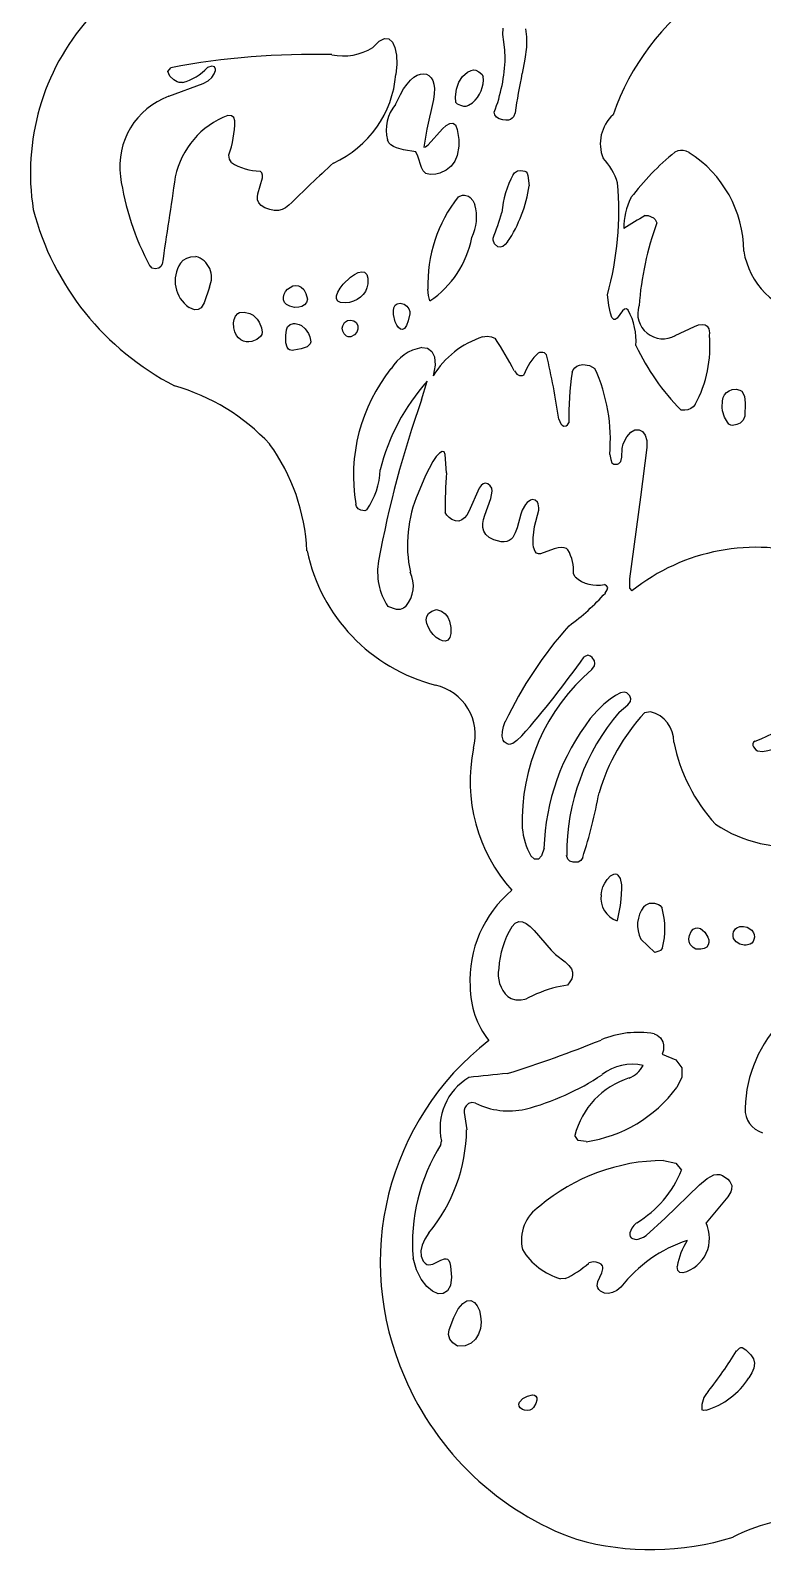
# Model space of a CAD drawing. Extents: x 0.98 to 3.75, y 0.23 to 4.49.
# Drawn here: x 1.689 to 2.374, y 0.472 to 1.894 of the extents above; entities that cross this region are included whole.
import ezdxf

# ---------------------------------------------------------------- set-up
doc = ezdxf.new("R2010")
doc.units = 0
doc.header["$MEASUREMENT"] = 0
doc.layers.add('Arc', color=6, linetype='CONTINUOUS')
doc.layers.add('Line', color=1, linetype='CONTINUOUS')

msp = doc.modelspace()

# ---------------------------------------------------------------- linework, layer by layer
at = {"layer": 'Arc', "color": 0, "true_color": 0x000000}
for centre, radius, start, end in [((2.4526, 1.7404), 0.2306, 124.9631, 160.9877), ((1.908, 1.761), 0.2188, 138.73, -170.9867), ((1.9819, 1.9229), 0.0523, -101.5555, -58.0892), ((1.9538, 1.1533), 0.7187, 88.5915, 100.6708), ((1.9805, 1.873), 0.1531, -21.1047, -1.5857), ((1.8194, 1.8927), 0.0486, -75.5056, -42.8798), ((1.9321, 1.861), 0.0994, -65.843, -4.5041), ((2.084, 1.8488), 0.0292, -49.5765, 5.1206), ((2.7839, 1.723), 0.648, 168.33, 171.6278), ((1.8429, 1.7672), 0.07, 110.1949, -172.227), ((2.0587, 1.8014), 0.0365, 139.4388, -165.1393), ((2.5434, 1.7095), 0.4918, 165.8431, 171.157), ((1.9021, 1.7409), 0.0791, 110.8816, 167.8901), ((1.7861, 1.8096), 0.0944, -19.6679, 0.0672), ((2.2596, 1.7883), 0.037, 132.6263, -158.4911), ((2.4579, 1.5798), 0.2602, 129.5367, 142.5865), ((2.2468, 1.687), 0.1101, 0.4469, 57.6382), ((1.9037, 1.8098), 0.047, -124.162, -89.5104), ((2.8696, 0.7856), 1.3319, 132.323, 134.7924), ((2.1862, 1.7363), 0.0547, 16.3164, 44.6633), ((2.0205, 1.7927), 0.2495, -171.9395, -151.5622), ((18.7098, -0.8184), 17.0803, 171.32632, 171.60373), ((2.2154, 1.7177), 0.0852, 150.6676, 175.7586), ((1.9458, 1.7251), 0.2941, -15.3956, 5.1748), ((2.1924, 1.657), 0.1312, 141.5507, -177.8477), ((2.0313, 1.7667), 0.1259, -33.8494, -8.0536), ((2.3116, 1.7085), 0.0671, 154.0632, 179.5214), ((1.9419, 1.7917), 0.2583, -165.4376, -117.1379), ((2.0639, 1.7196), 0.0429, -26.3918, 16.0295), ((1.8098, 1.8203), 0.3348, -21.0913, -16.7249), ((2.8104, 0.8002), 1.0706, 120.654, 121.9068), ((2.5562, 1.6134), 0.2983, 160.2051, 175.5288), ((2.0112, 1.7181), 0.0928, -55.9812, -10.8968), ((1.8383, 1.6632), 0.0205, -26.1755, 73.977), ((2.428, 1.6995), 0.0721, -170.7337, -99.4531), ((1.8549, 1.6599), 0.0302, 146.3961, -124.7191), ((2.2812, 1.6294), 0.0236, 162.1857, -60.5058), ((2.1947, 1.6034), 0.0614, -3.676, 28.2877), ((2.1385, 1.527), 0.0847, 107.9409, 148.5138), ((2.2128, 1.5982), 0.1124, -28.6546, 5.4947), ((2.0627, 1.5561), 0.042, 99.7124, 148.9598), ((1.8181, 1.4051), 0.3662, 27.7755, 33.2369), ((2.4546, 1.6931), 0.2196, -154.7533, -135.4325), ((2.2036, 1.5527), 0.0559, 134.2392, 159.7213), ((1.3835, 1.4073), 0.8098, 8.7493, 13.0863), ((2.153, 1.4773), 0.1615, 141.4876, -170.6903), ((2.2094, 1.4339), 0.1991, 138.4371, 165.7387), ((2.4731, 1.5319), 0.2801, 171.2314, -178.9998), ((2.0709, 1.5113), 0.1611, -4.9405, 24.4894), ((1.7704, 1.3742), 0.1951, 42.9772, 74.0188), ((2.9866, 1.2193), 0.9878, 160.5298, 169.5744), ((1.7625, 1.3986), 0.1857, 2.7037, 35.8187), ((1.9469, 1.4856), 0.0697, -34.8841, -2.1611), ((2.6391, 1.444), 0.5618, 176.2803, -179.9125), ((2.1646, 1.413), 0.1225, 156.7213, -167.9278), ((2.1597, 1.3889), 0.0378, -4.8422, 30.6491), ((2.3686, 1.2243), 0.1863, 72.8016, 128.6644), ((2.1092, 1.4411), 0.1646, -168.1792, -104.3652), ((2.0745, 1.3879), 0.0604, 170.3198, -147.2137), ((2.0171, 1.3746), 0.0305, -39.3663, 24.8225), ((2.2198, 1.406), 0.031, -132.0781, -77.4551), ((2.068, 1.5108), 0.2141, -54.1847, -41.9162), ((2.4799, 1.0823), 0.3836, 138.3577, 154.524), ((1.4826, 1.8189), 0.8868, -41.2694, -35.1794), ((2.3363, 1.1544), 0.1869, 130.6339, -177.9589), ((2.0578, 1.2349), 0.0478, -15.136, 77.2696), ((2.3174, 1.3629), 0.1429, -69.4099, -31.6973), ((2.3964, 1.123), 0.2053, 139.4817, -179.7588), ((2.4039, 1.1269), 0.1903, 137.3898, 163.5254), ((2.2629, 1.229), 0.0284, -1.5688, 76.3081), ((2.3506, 1.3457), 0.1286, -79.3766, -42.3309), ((2.3775, 1.1231), 0.2077, 142.2681, 178.4382), ((2.451, 1.261), 0.163, -168.4139, -137.7682), ((2.2531, 1.1914), 0.1524, 168.2587, -138.0591), ((1.7343, 1.2708), 0.4953, -17.71, -10.4618), ((2.4011, 1.2588), 0.1287, -123.3995, -42.8311), ((2.2101, 1.1523), 0.0607, -175.7081, -149.9121), ((2.2117, 1.0048), 0.1112, 130.3122, -177.1599), ((2.245, 1.0818), 0.0218, 170.9475, -107.726), ((2.286, 1.0568), 0.0286, 142.3345, -153.1271), ((2.2155, 1.0536), 0.0676, -15.3871, 16.4189), ((2.2123, 1.011), 0.085, 148.6134, 176.407), ((2.156, 1.0109), 0.029, 169.0939, -133.7557), ((2.1844, 1), 0.0837, -179.5272, -142.3271), ((2.2155, 0.8703), 0.133, 104.8065, 118.4366), ((2.4791, 0.8826), 0.121, 134.7146, 178.6305), ((2.2578, 0.869), 0.0875, 80.0778, 113.167), ((2.2799, 0.7411), 0.2633, 127.9038, -155.9938), ((1.7781, 2.0559), 1.1928, -72.5623, -68.0765), ((2.2521, 0.8821), 0.0446, 76.3743, 128.6046), ((2.2393, 0.9385), 0.0268, -67.4645, -29.3116), ((2.1279, 0.8668), 0.0553, 121.023, -167.2231), ((2.1972, 0.1502), 0.7702, 94.5916, 97.289), ((2.0922, 1.1149), 0.238, -75.365, -56.2999), ((2.2723, 0.8414), 0.0759, 107.4297, 165.8391), ((2.1911, 0.9809), 0.128, -81.8619, -36.4558), ((2.1368, 0.9535), 0.0705, -116.0239, -77.2791), ((2.3808, 0.8843), 0.0227, 176.9762, -106.1233), ((1.9425, 0.8675), 0.155, -39.571, -0.8163), ((2.2207, 0.7591), 0.1739, 147.885, -175.4167), ((2.2832, 0.6544), 0.1822, 90.4498, 130.0912), ((2.2055, 0.8645), 0.1002, -59.3246, -21.6328), ((2.1871, 0.7617), 0.0384, 123.4666, -167.1143), ((2.2915, 0.7638), 0.0333, -75.2554, 25.4706), ((2.3448, 0.6377), 0.1306, 108.2648, 142.0398), ((2.3661, 0.7238), 0.0729, 148.6597, 169.2147), ((2.2031, 0.7859), 0.0627, -148.4912, -106.3588), ((2.1569, 0.7997), 0.0806, -65.9867, -47.1582), ((2.0287, 0.8543), 0.3764, -38.4211, -31.3822), ((2.2935, 0.7418), 0.2761, -157.01, -109.7606), ((2.3009, 0.6718), 0.072, -73.338, -32.5817), ((2.3379, 0.6059), 0.0203, 134.6853, -172.8438), ((2.4295, 0.3175), 0.186, 93.7719, 116.4243), ((2.2701, 0.7299), 0.2576, -105.7382, -72.6837)]:
    msp.add_arc(centre, radius, start, end, dxfattribs=at)
at = {"layer": 'Line', "color": 0, "true_color": 0x000000}
for p, q in [((2.1314, 1.8907), (2.1318, 1.8967)), ((2.1527, 1.8959), (2.1536, 1.8883)), ((2.0096, 1.8785), (2.0155, 1.8843)), ((2.0155, 1.8843), (2.0205, 1.8869)), ((2.0205, 1.8869), (2.0247, 1.8865)), ((2.0247, 1.8865), (2.028, 1.8836)), ((2.028, 1.8836), (2.0304, 1.8784)), ((2.0304, 1.8784), (2.0317, 1.8714)), ((2.1322, 1.8838), (2.1314, 1.8907)), ((2.1332, 1.8761), (2.1322, 1.8838)), ((2.1534, 1.8788), (2.152, 1.8675)), ((2.1536, 1.8883), (2.1534, 1.8788)), ((2.0317, 1.8714), (2.032, 1.8629)), ((2.1335, 1.8687), (2.1332, 1.8761)), ((2.152, 1.8675), (2.1493, 1.8541)), ((1.8179, 1.8559), (1.8207, 1.8595)), ((1.8197, 1.8515), (1.8179, 1.8559)), ((1.8233, 1.8482), (1.8197, 1.8515)), ((1.8591, 1.8609), (1.855, 1.8597)), ((1.8557, 1.8474), (1.859, 1.8505)), ((1.859, 1.8505), (1.8612, 1.8539)), ((1.8615, 1.8603), (1.8591, 1.8609)), ((1.8612, 1.8539), (1.8623, 1.857)), ((1.8624, 1.8583), (1.8615, 1.8603)), ((1.8623, 1.857), (1.8624, 1.8583)), ((2.032, 1.8629), (2.0312, 1.8532)), ((2.0449, 1.8478), (2.0481, 1.8506)), ((2.0481, 1.8506), (2.0513, 1.8525)), ((2.0513, 1.8525), (2.0544, 1.8536)), ((2.0544, 1.8536), (2.0572, 1.8539)), ((2.0572, 1.8539), (2.0599, 1.8534)), ((2.0599, 1.8534), (2.0622, 1.8522)), ((2.0622, 1.8522), (2.0642, 1.8502)), ((2.0642, 1.8502), (2.0657, 1.8475)), ((2.0903, 1.8459), (2.0937, 1.8513)), ((2.0937, 1.8513), (2.0982, 1.8553)), ((2.0982, 1.8553), (2.1018, 1.857)), ((2.1018, 1.857), (2.104, 1.8574)), ((2.104, 1.8574), (2.1061, 1.8571)), ((2.1061, 1.8571), (2.1089, 1.8558)), ((2.1089, 1.8558), (2.1117, 1.8534)), ((2.1117, 1.8534), (2.1131, 1.8514)), ((1.8187, 1.833), (1.8508, 1.8446)), ((1.8267, 1.8463), (1.8233, 1.8482)), ((1.8284, 1.8458), (1.8267, 1.8463)), ((1.8316, 1.8457), (1.8284, 1.8458)), ((1.8508, 1.8446), (1.8557, 1.8474)), ((2.0355, 1.8344), (2.0385, 1.8397)), ((2.0385, 1.8397), (2.0417, 1.8442)), ((2.0417, 1.8442), (2.0449, 1.8478)), ((2.0657, 1.8475), (2.0668, 1.8441)), ((2.0672, 1.8352), (2.0665, 1.8298)), ((2.0668, 1.8441), (2.0673, 1.84)), ((2.0673, 1.84), (2.0672, 1.8352)), ((2.0872, 1.8324), (2.0881, 1.8394)), ((2.0881, 1.8394), (2.0903, 1.8459)), ((2.0309, 1.8251), (2.0355, 1.8344)), ((2.0874, 1.8271), (2.0872, 1.8324)), ((2.089, 1.8255), (2.0874, 1.8271)), ((2.0919, 1.8241), (2.089, 1.8255)), ((2.0949, 1.8232), (2.0919, 1.8241)), ((2.0967, 1.8233), (2.0949, 1.8232)), ((2.0991, 1.8242), (2.0967, 1.8233)), ((2.1029, 1.8265), (2.0991, 1.8242)), ((1.8773, 1.8146), (1.8739, 1.8148)), ((1.8795, 1.8129), (1.8773, 1.8146)), ((1.8805, 1.8097), (1.8795, 1.8129)), ((2.0784, 1.8053), (2.0817, 1.8073)), ((2.0817, 1.8073), (2.0846, 1.8077)), ((2.0846, 1.8077), (2.087, 1.806)), ((2.1239, 1.8153), (2.1233, 1.8178)), ((2.1254, 1.8132), (2.1239, 1.8153)), ((2.1278, 1.8116), (2.1254, 1.8132)), ((2.1314, 1.8106), (2.1278, 1.8116)), ((2.1343, 1.8103), (2.1314, 1.8106)), ((2.1366, 1.8105), (2.1343, 1.8103)), ((2.1386, 1.8111), (2.1366, 1.8105)), ((2.1401, 1.8122), (2.1386, 1.8111)), ((2.1413, 1.8136), (2.1401, 1.8122)), ((2.1428, 1.8174), (2.1413, 1.8136)), ((2.0247, 1.7893), (2.0234, 1.792)), ((2.0614, 1.7874), (2.0748, 1.8022)), ((2.0748, 1.8022), (2.0784, 1.8053)), ((2.087, 1.806), (2.0886, 1.8018)), ((2.0886, 1.8018), (2.0901, 1.7923)), ((2.0901, 1.7923), (2.0901, 1.7861)), ((1.8755, 1.7738), (1.875, 1.7778)), ((2.0266, 1.7873), (2.0247, 1.7893)), ((2.029, 1.7857), (2.0266, 1.7873)), ((2.0319, 1.7844), (2.029, 1.7857)), ((2.0385, 1.7828), (2.0319, 1.7844)), ((2.0499, 1.7809), (2.0385, 1.7828)), ((2.0519, 1.7766), (2.0499, 1.7809)), ((2.0574, 1.7851), (2.059, 1.7854)), ((2.059, 1.7854), (2.0614, 1.7874)), ((2.0901, 1.7861), (2.0886, 1.7772)), ((2.295, 1.7816), (2.2923, 1.7804)), ((2.2976, 1.7821), (2.295, 1.7816)), ((2.3002, 1.782), (2.2976, 1.7821)), ((2.3029, 1.7813), (2.3002, 1.782)), ((2.3057, 1.7801), (2.3029, 1.7813)), ((1.8773, 1.7709), (1.8755, 1.7738)), ((2.0551, 1.7662), (2.0519, 1.7766)), ((2.0567, 1.7629), (2.0551, 1.7662)), ((2.0783, 1.7636), (2.0723, 1.7609)), ((2.0829, 1.7673), (2.0783, 1.7636)), ((2.0863, 1.7719), (2.0829, 1.7673)), ((2.0886, 1.7772), (2.0863, 1.7719)), ((1.902, 1.7416), (1.9063, 1.7563)), ((1.9057, 1.761), (1.9041, 1.7628)), ((1.9063, 1.7588), (1.9057, 1.761)), ((1.9063, 1.7563), (1.9063, 1.7588)), ((2.0593, 1.7605), (2.0567, 1.7629)), ((2.0632, 1.7595), (2.0593, 1.7605)), ((2.0688, 1.76), (2.0632, 1.7595)), ((2.0723, 1.7609), (2.0688, 1.76)), ((2.1411, 1.7594), (2.1424, 1.761)), ((2.1424, 1.761), (2.1451, 1.7629)), ((2.1451, 1.7629), (2.1483, 1.7634)), ((2.1483, 1.7634), (2.1521, 1.7626)), ((2.1521, 1.7626), (2.1533, 1.762)), ((2.1533, 1.762), (2.1541, 1.7609)), ((2.1541, 1.7609), (2.1547, 1.7586)), ((2.1547, 1.7586), (2.1559, 1.7491)), ((1.9016, 1.7387), (1.902, 1.7416)), ((1.9019, 1.7358), (1.9016, 1.7387)), ((1.9031, 1.7331), (1.9019, 1.7358)), ((2.0896, 1.7386), (2.0937, 1.7402)), ((2.0937, 1.7402), (2.0956, 1.7403)), ((2.0956, 1.7403), (2.0991, 1.7392)), ((2.0991, 1.7392), (2.1007, 1.7381)), ((2.1007, 1.7381), (2.1033, 1.7352)), ((2.1033, 1.7352), (2.1051, 1.7314)), ((1.9052, 1.7307), (1.9031, 1.7331)), ((1.9085, 1.7285), (1.9052, 1.7307)), ((1.9132, 1.7267), (1.9085, 1.7285)), ((1.9174, 1.7259), (1.9132, 1.7267)), ((1.9213, 1.726), (1.9174, 1.7259)), ((1.9248, 1.7269), (1.9213, 1.726)), ((1.9281, 1.7285), (1.9248, 1.7269)), ((1.9312, 1.7308), (1.9281, 1.7285)), ((2.2646, 1.7212), (2.2673, 1.7212)), ((2.2673, 1.7212), (2.2724, 1.7189)), ((2.2724, 1.7189), (2.274, 1.7175)), ((2.274, 1.7175), (2.2755, 1.7144)), ((2.1223, 1.698), (2.1222, 1.6999)), ((2.1236, 1.6947), (2.1223, 1.698)), ((2.1268, 1.692), (2.1236, 1.6947)), ((2.1336, 1.6939), (2.1313, 1.6922)), ((2.1358, 1.6966), (2.1336, 1.6939)), ((1.8298, 1.6766), (1.8323, 1.6794)), ((1.8323, 1.6794), (1.8355, 1.6814)), ((1.8355, 1.6814), (1.8394, 1.6826)), ((1.8394, 1.6826), (1.8439, 1.6829)), ((2.129, 1.6915), (2.1268, 1.692)), ((2.1313, 1.6922), (2.129, 1.6915)), ((1.8033, 1.6718), (1.8012, 1.674)), ((1.8061, 1.6714), (1.8033, 1.6718)), ((1.8093, 1.6719), (1.8061, 1.6714)), ((1.8113, 1.6734), (1.8093, 1.6719)), ((1.8125, 1.6757), (1.8113, 1.6734)), ((1.9888, 1.6635), (1.9925, 1.666)), ((1.9925, 1.666), (1.9961, 1.6678)), ((1.9961, 1.6678), (1.9993, 1.6685)), ((1.9993, 1.6685), (2.002, 1.668)), ((2.002, 1.668), (2.004, 1.6661)), ((2.004, 1.6661), (2.0051, 1.6625)), ((1.8567, 1.6542), (1.8517, 1.6393)), ((1.9267, 1.6474), (1.9281, 1.6499)), ((1.9281, 1.6499), (1.9299, 1.6521)), ((1.9299, 1.6521), (1.9322, 1.6539)), ((1.9322, 1.6539), (1.9347, 1.6552)), ((1.9347, 1.6552), (1.9374, 1.6557)), ((1.9374, 1.6557), (1.9401, 1.6555)), ((1.9401, 1.6555), (1.9427, 1.6542)), ((1.9427, 1.6542), (1.9451, 1.6518)), ((1.9451, 1.6518), (1.9471, 1.6481)), ((1.9769, 1.6495), (1.9791, 1.6531)), ((1.9791, 1.6531), (1.9819, 1.6568)), ((1.9819, 1.6568), (1.9888, 1.6635)), ((2.0027, 1.6501), (2.0006, 1.6472)), ((2.0042, 1.6534), (2.0027, 1.6501)), ((2.005, 1.6571), (2.0042, 1.6534)), ((2.0051, 1.6625), (2.005, 1.6571)), ((2.0619, 1.6464), (2.0613, 1.6521)), ((1.8517, 1.6393), (1.8489, 1.6349)), ((1.926, 1.6448), (1.9267, 1.6474)), ((1.9261, 1.6422), (1.926, 1.6448)), ((1.927, 1.6398), (1.9261, 1.6422)), ((1.929, 1.6378), (1.927, 1.6398)), ((1.9321, 1.6362), (1.929, 1.6378)), ((1.9364, 1.6352), (1.9321, 1.6362)), ((1.9433, 1.636), (1.9405, 1.6353)), ((1.9456, 1.6375), (1.9433, 1.636)), ((1.9475, 1.6398), (1.9456, 1.6375)), ((1.9471, 1.6481), (1.9487, 1.643)), ((1.9487, 1.643), (1.9475, 1.6398)), ((1.9756, 1.6432), (1.9757, 1.6461)), ((1.9768, 1.641), (1.9756, 1.6432)), ((1.9757, 1.6461), (1.9769, 1.6495)), ((1.9795, 1.6396), (1.9768, 1.641)), ((1.9839, 1.6393), (1.9795, 1.6396)), ((1.9878, 1.6399), (1.9839, 1.6393)), ((1.9915, 1.641), (1.9878, 1.6399)), ((1.9949, 1.6426), (1.9915, 1.641)), ((1.998, 1.6446), (1.9949, 1.6426)), ((2.0006, 1.6472), (1.998, 1.6446)), ((2.0294, 1.6348), (2.0306, 1.6371)), ((2.0306, 1.6371), (2.0325, 1.6386)), ((2.0325, 1.6386), (2.0353, 1.639)), ((2.0353, 1.639), (2.039, 1.6381)), ((2.039, 1.6381), (2.0415, 1.6362)), ((2.0415, 1.6362), (2.0433, 1.6339)), ((2.0631, 1.6412), (2.0619, 1.6464)), ((2.2307, 1.6368), (2.2294, 1.6471)), ((2.2321, 1.6298), (2.2307, 1.6368)), ((1.8411, 1.6335), (1.8377, 1.6351)), ((1.8431, 1.633), (1.8411, 1.6335)), ((1.8463, 1.6333), (1.8431, 1.633)), ((1.8489, 1.6349), (1.8463, 1.6333)), ((1.8794, 1.6206), (1.8799, 1.6239)), ((1.8799, 1.6239), (1.8813, 1.627)), ((1.8813, 1.627), (1.8832, 1.6294)), ((1.8832, 1.6294), (1.885, 1.6305)), ((1.885, 1.6305), (1.8893, 1.6307)), ((1.8893, 1.6307), (1.8947, 1.6296)), ((1.8947, 1.6296), (1.8977, 1.6279)), ((1.8977, 1.6279), (1.9013, 1.6242)), ((1.9013, 1.6242), (1.9032, 1.6212)), ((1.9405, 1.6353), (1.9364, 1.6352)), ((1.9833, 1.621), (1.9859, 1.6228)), ((1.9859, 1.6228), (1.9889, 1.6233)), ((1.9889, 1.6233), (1.9918, 1.6226)), ((1.9918, 1.6226), (1.9942, 1.6209)), ((2.0289, 1.6318), (2.0294, 1.6348)), ((2.029, 1.6284), (2.0289, 1.6318)), ((2.0307, 1.6216), (2.029, 1.6284)), ((2.032, 1.6186), (2.0307, 1.6216)), ((2.0429, 1.6226), (2.0412, 1.6181)), ((2.0444, 1.6292), (2.0429, 1.6226)), ((2.0433, 1.6339), (2.0444, 1.6312)), ((2.0444, 1.6312), (2.0444, 1.6292)), ((2.2335, 1.6257), (2.2321, 1.6298)), ((2.2351, 1.6239), (2.2335, 1.6257)), ((2.2366, 1.6239), (2.2351, 1.6239)), ((2.2383, 1.6252), (2.2366, 1.6239)), ((2.2434, 1.6321), (2.2383, 1.6252)), ((2.2452, 1.6336), (2.2434, 1.6321)), ((2.247, 1.6339), (2.2452, 1.6336)), ((2.2488, 1.6325), (2.247, 1.6339)), ((1.8797, 1.616), (1.8794, 1.6206)), ((1.8806, 1.6122), (1.8797, 1.616)), ((1.882, 1.609), (1.8806, 1.6122)), ((1.8839, 1.6066), (1.882, 1.609)), ((1.9046, 1.608), (1.9011, 1.605)), ((1.9032, 1.6212), (1.9054, 1.6159)), ((1.9057, 1.6098), (1.9046, 1.608)), ((1.9054, 1.6159), (1.9061, 1.6119)), ((1.9061, 1.6119), (1.9057, 1.6098)), ((1.9284, 1.6089), (1.9289, 1.6141)), ((1.9284, 1.6021), (1.9284, 1.6089)), ((1.9289, 1.6141), (1.9299, 1.617)), ((1.9299, 1.617), (1.9322, 1.619)), ((1.9322, 1.619), (1.9353, 1.62)), ((1.9353, 1.62), (1.9371, 1.62)), ((1.9371, 1.62), (1.9409, 1.6191)), ((1.9409, 1.6191), (1.9428, 1.6182)), ((1.9428, 1.6182), (1.9463, 1.6152)), ((1.9463, 1.6152), (1.9494, 1.6106)), ((1.9494, 1.6106), (1.9506, 1.6077)), ((1.9506, 1.6077), (1.9516, 1.603)), ((1.9811, 1.6157), (1.9816, 1.6178)), ((1.9816, 1.6128), (1.9811, 1.6157)), ((1.9816, 1.6178), (1.9833, 1.621)), ((1.9829, 1.6103), (1.9816, 1.6128)), ((1.9849, 1.6083), (1.9829, 1.6103)), ((1.9866, 1.6075), (1.9849, 1.6083)), ((1.9892, 1.6077), (1.9866, 1.6075)), ((1.9924, 1.6094), (1.9892, 1.6077)), ((1.9947, 1.6119), (1.9924, 1.6094)), ((1.9942, 1.6209), (1.9957, 1.6182)), ((1.9958, 1.6148), (1.9947, 1.6119)), ((1.9957, 1.6182), (1.9958, 1.6148)), ((2.0337, 1.6163), (2.032, 1.6186)), ((2.0355, 1.6148), (2.0337, 1.6163)), ((2.0374, 1.6144), (2.0355, 1.6148)), ((2.0394, 1.6154), (2.0374, 1.6144)), ((2.0412, 1.6181), (2.0394, 1.6154)), ((2.1124, 1.6076), (2.1166, 1.6081)), ((2.1166, 1.6081), (2.1206, 1.6076)), ((2.1206, 1.6076), (2.1244, 1.6059)), ((2.2928, 1.6089), (2.3106, 1.6174)), ((2.3106, 1.6174), (2.3144, 1.6187)), ((2.3144, 1.6187), (2.3178, 1.6193)), ((2.3178, 1.6193), (2.3206, 1.6189)), ((2.3206, 1.6189), (2.3227, 1.6175)), ((2.3227, 1.6175), (2.3241, 1.615)), ((2.3241, 1.615), (2.3247, 1.6113)), ((2.3247, 1.6113), (2.3246, 1.6089)), ((1.8861, 1.6048), (1.8839, 1.6066)), ((1.8885, 1.6036), (1.8861, 1.6048)), ((1.8911, 1.603), (1.8885, 1.6036)), ((1.8937, 1.6029), (1.8911, 1.603)), ((1.8964, 1.6032), (1.8937, 1.6029)), ((1.9011, 1.605), (1.8964, 1.6032)), ((1.9294, 1.598), (1.9284, 1.6021)), ((1.9308, 1.5961), (1.9294, 1.598)), ((1.9317, 1.5955), (1.9308, 1.5961)), ((1.9341, 1.5949), (1.9317, 1.5955)), ((1.9357, 1.5951), (1.9341, 1.5949)), ((1.9427, 1.5964), (1.9357, 1.5951)), ((1.9481, 1.5984), (1.9427, 1.5964)), ((1.9509, 1.6009), (1.9481, 1.5984)), ((1.9516, 1.603), (1.9509, 1.6009)), ((2.0556, 1.5976), (2.061, 1.5969)), ((2.061, 1.5969), (2.065, 1.594)), ((2.065, 1.594), (2.0675, 1.5888)), ((2.1646, 1.5927), (2.166, 1.5934)), ((2.166, 1.5934), (2.1687, 1.5934)), ((2.1687, 1.5934), (2.1699, 1.5928)), ((2.068, 1.5812), (2.0662, 1.5712)), ((2.0675, 1.5888), (2.068, 1.5812)), ((2.1699, 1.5928), (2.1723, 1.5907)), ((2.1972, 1.5768), (2.1986, 1.5787)), ((2.1986, 1.5787), (2.2005, 1.5801)), ((2.2005, 1.5801), (2.2031, 1.5811)), ((2.2031, 1.5811), (2.2063, 1.5816)), ((2.2063, 1.5816), (2.2125, 1.5808)), ((2.2125, 1.5808), (2.2176, 1.5781)), ((2.0552, 1.5486), (2.0605, 1.566)), ((2.1422, 1.5758), (2.1445, 1.5728)), ((2.1445, 1.5728), (2.147, 1.5713)), ((2.147, 1.5713), (2.1498, 1.5713)), ((2.1498, 1.5713), (2.1512, 1.5721)), ((2.1963, 1.5745), (2.1972, 1.5768)), ((2.3369, 1.5478), (2.3376, 1.5507)), ((2.3376, 1.5507), (2.3389, 1.5533)), ((2.3389, 1.5533), (2.3407, 1.5555)), ((2.3407, 1.5555), (2.3431, 1.5571)), ((2.3431, 1.5571), (2.3461, 1.5582)), ((2.3461, 1.5582), (2.3498, 1.5585)), ((2.3498, 1.5585), (2.3531, 1.5578)), ((2.3531, 1.5578), (2.3549, 1.5566)), ((2.3549, 1.5566), (2.3563, 1.5546)), ((2.3563, 1.5546), (2.3574, 1.5518)), ((2.3574, 1.5518), (2.3582, 1.5458)), ((2.3016, 1.5389), (2.2982, 1.539)), ((2.3046, 1.5393), (2.3016, 1.5389)), ((2.3072, 1.5404), (2.3046, 1.5393)), ((2.3094, 1.542), (2.3072, 1.5404)), ((2.3114, 1.5443), (2.3094, 1.542)), ((2.3367, 1.5415), (2.3369, 1.5478)), ((2.3371, 1.5383), (2.3367, 1.5415)), ((2.3389, 1.5323), (2.3371, 1.5383)), ((2.3582, 1.5458), (2.3577, 1.5333)), ((2.1839, 1.5305), (2.1856, 1.5262)), ((2.1856, 1.5262), (2.1869, 1.5248)), ((2.1869, 1.5248), (2.1885, 1.524)), ((2.1885, 1.524), (2.1905, 1.5242)), ((2.1905, 1.5242), (2.192, 1.5252)), ((2.192, 1.5252), (2.193, 1.527)), ((2.3415, 1.5276), (2.3389, 1.5323)), ((2.343, 1.5259), (2.3415, 1.5276)), ((2.3446, 1.5249), (2.343, 1.5259)), ((2.3463, 1.5246), (2.3446, 1.5249)), ((2.3505, 1.5254), (2.3463, 1.5246)), ((2.3535, 1.5268), (2.3505, 1.5254)), ((2.3563, 1.5297), (2.3535, 1.5268)), ((2.3577, 1.5333), (2.3563, 1.5297)), ((2.2439, 1.5074), (2.2473, 1.514)), ((2.2473, 1.514), (2.2511, 1.5183)), ((2.2511, 1.5183), (2.255, 1.5205)), ((2.255, 1.5205), (2.2588, 1.5207)), ((2.2588, 1.5207), (2.2621, 1.519)), ((2.2621, 1.519), (2.2646, 1.5156)), ((2.2646, 1.5156), (2.266, 1.5106)), ((2.266, 1.5106), (2.266, 1.5041)), ((2.0691, 1.4956), (2.0659, 1.4908)), ((2.072, 1.4988), (2.0691, 1.4956)), ((2.0745, 1.5003), (2.072, 1.4988)), ((2.0763, 1.5), (2.0745, 1.5003)), ((2.0775, 1.4975), (2.0763, 1.5)), ((2.0785, 1.4804), (2.0775, 1.4975)), ((2.2315, 1.4974), (2.2323, 1.4927)), ((2.2417, 1.4909), (2.2428, 1.4949)), ((2.2428, 1.4949), (2.2431, 1.5031)), ((2.2431, 1.5031), (2.2439, 1.5074)), ((2.266, 1.5041), (2.2602, 1.4575)), ((2.0659, 1.4908), (2.0589, 1.4778)), ((2.2323, 1.4927), (2.2335, 1.4895)), ((2.2335, 1.4895), (2.2353, 1.4883)), ((2.2353, 1.4883), (2.2388, 1.4885)), ((2.2388, 1.4885), (2.24, 1.4891)), ((2.24, 1.4891), (2.2417, 1.4909)), ((2.0589, 1.4778), (2.0521, 1.4614)), ((2.1093, 1.466), (2.0995, 1.4441)), ((2.111, 1.4684), (2.1093, 1.466)), ((2.1129, 1.47), (2.111, 1.4684)), ((2.1149, 1.4705), (2.1129, 1.47)), ((2.1172, 1.4699), (2.1149, 1.4705)), ((2.1196, 1.4681), (2.1172, 1.4699)), ((2.121, 1.4658), (2.1196, 1.4681)), ((2.1214, 1.463), (2.121, 1.4658)), ((1.9945, 1.4487), (1.9937, 1.4511)), ((2.1144, 1.4407), (2.1202, 1.4564)), ((2.1202, 1.4564), (2.1214, 1.463)), ((2.1526, 1.4507), (2.1496, 1.4453)), ((2.1542, 1.4526), (2.1526, 1.4507)), ((2.1573, 1.4548), (2.1542, 1.4526)), ((2.1589, 1.4552), (2.1573, 1.4548)), ((2.1616, 1.4547), (2.1589, 1.4552)), ((2.1637, 1.4528), (2.1616, 1.4547)), ((2.1644, 1.4513), (2.1637, 1.4528)), ((2.165, 1.4476), (2.1644, 1.4513)), ((2.2602, 1.4575), (2.25, 1.3812)), ((1.9961, 1.4467), (1.9945, 1.4487)), ((1.9985, 1.4454), (1.9961, 1.4467)), ((2.0021, 1.4448), (1.9985, 1.4454)), ((2.004, 1.4457), (2.0021, 1.4448)), ((2.0789, 1.4407), (2.0773, 1.4431)), ((2.081, 1.4385), (2.0789, 1.4407)), ((2.0836, 1.4367), (2.081, 1.4385)), ((2.0871, 1.4353), (2.0836, 1.4367)), ((2.0954, 1.4381), (2.093, 1.4362)), ((2.0976, 1.4408), (2.0954, 1.4381)), ((2.0995, 1.4441), (2.0976, 1.4408)), ((2.1127, 1.4328), (2.1133, 1.4367)), ((2.1133, 1.4367), (2.1144, 1.4407)), ((2.1483, 1.4417), (2.1448, 1.4288)), ((2.1496, 1.4453), (2.1483, 1.4417)), ((2.1611, 1.43), (2.1649, 1.4454)), ((2.1649, 1.4454), (2.165, 1.4476)), ((2.0902, 1.4352), (2.0871, 1.4353)), ((2.093, 1.4362), (2.0902, 1.4352)), ((2.1127, 1.4292), (2.1127, 1.4328)), ((2.1136, 1.4257), (2.1127, 1.4292)), ((2.1154, 1.4226), (2.1136, 1.4257)), ((2.1185, 1.4199), (2.1154, 1.4226)), ((2.143, 1.424), (2.1407, 1.4199)), ((2.1448, 1.4288), (2.143, 1.424)), ((2.1597, 1.4195), (2.1611, 1.43)), ((2.1228, 1.4177), (2.1185, 1.4199)), ((2.1299, 1.4158), (2.1228, 1.4177)), ((2.1327, 1.4157), (2.1299, 1.4158)), ((2.1352, 1.4161), (2.1327, 1.4157)), ((2.1373, 1.417), (2.1352, 1.4161)), ((2.1391, 1.4183), (2.1373, 1.417)), ((2.1407, 1.4199), (2.1391, 1.4183)), ((2.1597, 1.4133), (2.1597, 1.4195)), ((2.1601, 1.4106), (2.1597, 1.4133)), ((2.1616, 1.4065), (2.1601, 1.4106)), ((2.1793, 1.4092), (2.1667, 1.4046)), ((2.1832, 1.4101), (2.1793, 1.4092)), ((2.1863, 1.4104), (2.1832, 1.4101)), ((2.1888, 1.4102), (2.1863, 1.4104)), ((2.1908, 1.4094), (2.1888, 1.4102)), ((2.1922, 1.4082), (2.1908, 1.4094)), ((2.1629, 1.4052), (2.1616, 1.4065)), ((2.1646, 1.4046), (2.1629, 1.4052)), ((2.1667, 1.4046), (2.1646, 1.4046)), ((2.199, 1.3829), (2.1974, 1.3857)), ((2.25, 1.3812), (2.25, 1.3724)), ((2.2285, 1.3746), (2.2265, 1.3757)), ((2.2272, 1.3678), (2.2291, 1.3708)), ((2.2295, 1.373), (2.2285, 1.3746)), ((2.2291, 1.3708), (2.2295, 1.373)), ((2.25, 1.3724), (2.2522, 1.3698)), ((2.0317, 1.3524), (2.0238, 1.3552)), ((2.0353, 1.3525), (2.0317, 1.3524)), ((2.0383, 1.3535), (2.0353, 1.3525)), ((2.0407, 1.3553), (2.0383, 1.3535)), ((2.0648, 1.3509), (2.0694, 1.3524)), ((2.0694, 1.3524), (2.074, 1.3509)), ((2.0597, 1.3426), (2.0602, 1.3458)), ((2.0603, 1.3391), (2.0597, 1.3426)), ((2.0602, 1.3458), (2.0618, 1.3487)), ((2.0617, 1.3355), (2.0603, 1.3391)), ((2.0618, 1.3487), (2.0648, 1.3509)), ((2.074, 1.3509), (2.0775, 1.3484)), ((2.0775, 1.3484), (2.0799, 1.3452)), ((2.0799, 1.3452), (2.0815, 1.3413)), ((2.0815, 1.3413), (2.0826, 1.3355)), ((2.0637, 1.3321), (2.0617, 1.3355)), ((2.0663, 1.329), (2.0637, 1.3321)), ((2.0691, 1.3263), (2.0663, 1.329)), ((2.0721, 1.3243), (2.0691, 1.3263)), ((2.075, 1.3231), (2.0721, 1.3243)), ((2.0776, 1.3228), (2.075, 1.3231)), ((2.0799, 1.3238), (2.0776, 1.3228)), ((2.0816, 1.3261), (2.0799, 1.3238)), ((2.0826, 1.3299), (2.0816, 1.3261)), ((2.0826, 1.3355), (2.0826, 1.3299)), ((2.2108, 1.3095), (2.2074, 1.3081)), ((2.2134, 1.3088), (2.2108, 1.3095)), ((2.2151, 1.3073), (2.2134, 1.3088)), ((2.2146, 1.2963), (2.217, 1.2995)), ((2.2171, 1.3044), (2.2151, 1.3073)), ((2.217, 1.2995), (2.2176, 1.3018)), ((2.2176, 1.3018), (2.2171, 1.3044)), ((2.2317, 1.2685), (2.2259, 1.2636)), ((2.2369, 1.272), (2.2317, 1.2685)), ((2.2414, 1.2742), (2.2369, 1.272)), ((2.245, 1.275), (2.2414, 1.2742)), ((2.2474, 1.2743), (2.245, 1.275)), ((2.2502, 1.2714), (2.2474, 1.2743)), ((2.2482, 1.263), (2.2507, 1.2663)), ((2.2512, 1.2687), (2.2502, 1.2714)), ((2.2507, 1.2663), (2.2512, 1.2687)), ((2.2197, 1.2575), (2.2132, 1.2502)), ((2.2259, 1.2636), (2.2197, 1.2575)), ((2.2403, 1.2564), (2.2482, 1.263)), ((2.2696, 1.2566), (2.2639, 1.2557)), ((2.1308, 1.2337), (2.131, 1.238)), ((2.131, 1.238), (2.132, 1.2427)), ((2.132, 1.2427), (2.1336, 1.2474)), ((2.1317, 1.23), (2.1308, 1.2337)), ((2.1326, 1.2285), (2.1317, 1.23)), ((2.1353, 1.2265), (2.1326, 1.2285)), ((2.1373, 1.2261), (2.1353, 1.2265)), ((2.1406, 1.2269), (2.1373, 1.2261)), ((2.1446, 1.2296), (2.1406, 1.2269)), ((2.1491, 1.234), (2.1446, 1.2296)), ((2.3661, 1.2281), (2.3653, 1.2267)), ((2.3653, 1.2267), (2.3654, 1.2249)), ((2.3654, 1.2249), (2.366, 1.2238)), ((2.366, 1.2238), (2.3682, 1.2211)), ((2.3676, 1.2292), (2.3661, 1.2281)), ((2.3682, 1.2211), (2.3697, 1.2201)), ((2.3697, 1.2201), (2.3743, 1.2193)), ((2.1699, 1.1288), (2.1676, 1.1218)), ((2.1611, 1.1186), (2.1575, 1.1219)), ((2.1646, 1.1185), (2.1611, 1.1186)), ((2.1676, 1.1218), (2.1646, 1.1185)), ((2.1921, 1.1185), (2.1911, 1.1221)), ((2.194, 1.1168), (2.1921, 1.1185)), ((2.1972, 1.1157), (2.194, 1.1168)), ((2.2018, 1.1158), (2.1972, 1.1157)), ((2.2044, 1.1174), (2.2018, 1.1158)), ((2.2062, 1.1201), (2.2044, 1.1174)), ((2.2251, 1.0926), (2.2268, 1.0962)), ((2.2268, 1.0962), (2.2291, 1.0997)), ((2.2291, 1.0997), (2.232, 1.1029)), ((2.232, 1.1029), (2.2351, 1.1047)), ((2.2351, 1.1047), (2.2365, 1.1048)), ((2.2365, 1.1048), (2.2379, 1.1045)), ((2.2379, 1.1045), (2.2391, 1.1037)), ((2.2391, 1.1037), (2.2411, 1.1004)), ((2.2411, 1.1004), (2.2423, 1.0947)), ((2.2235, 1.0853), (2.2241, 1.089)), ((2.2241, 1.089), (2.2251, 1.0926)), ((2.2419, 1.0812), (2.2412, 1.0753)), ((2.2425, 1.0909), (2.2419, 1.0812)), ((2.2423, 1.0947), (2.2425, 1.0909)), ((2.2412, 1.0753), (2.2384, 1.0611)), ((2.2633, 1.0743), (2.2649, 1.0757)), ((2.2649, 1.0757), (2.2686, 1.0774)), ((2.2686, 1.0774), (2.2709, 1.0776)), ((2.2709, 1.0776), (2.2734, 1.0774)), ((2.2734, 1.0774), (2.2772, 1.0762)), ((2.2772, 1.0762), (2.2785, 1.0753)), ((2.2785, 1.0753), (2.2804, 1.0727)), ((2.1397, 1.0553), (2.143, 1.0588)), ((2.143, 1.0588), (2.1464, 1.0603)), ((2.1464, 1.0603), (2.1498, 1.0601)), ((2.1498, 1.0601), (2.1533, 1.0584)), ((2.1533, 1.0584), (2.157, 1.0556)), ((2.157, 1.0556), (2.1607, 1.0519)), ((2.3077, 1.0508), (2.3096, 1.0531)), ((2.3096, 1.0531), (2.3117, 1.0542)), ((2.3117, 1.0542), (2.3139, 1.0544)), ((2.3139, 1.0544), (2.3162, 1.0537)), ((2.3162, 1.0537), (2.3183, 1.0523)), ((2.3473, 1.0506), (2.349, 1.0534)), ((2.349, 1.0534), (2.3503, 1.0544)), ((2.3503, 1.0544), (2.3533, 1.0555)), ((2.3533, 1.0555), (2.3566, 1.0557)), ((2.3566, 1.0557), (2.36, 1.055)), ((2.36, 1.055), (2.3643, 1.0523)), ((2.1607, 1.0519), (2.1766, 1.0336)), ((2.2736, 1.0314), (2.2605, 1.0439)), ((2.3055, 1.0441), (2.3061, 1.0473)), ((2.3058, 1.0413), (2.3055, 1.0441)), ((2.3068, 1.0387), (2.3058, 1.0413)), ((2.3061, 1.0473), (2.3077, 1.0508)), ((2.3094, 1.036), (2.3068, 1.0387)), ((2.3183, 1.0523), (2.3203, 1.0504)), ((2.3203, 1.0504), (2.3233, 1.0456)), ((2.3236, 1.0383), (2.3223, 1.0364)), ((2.3233, 1.0456), (2.324, 1.043)), ((2.3242, 1.0405), (2.3236, 1.0383)), ((2.324, 1.043), (2.3242, 1.0405)), ((2.3468, 1.0465), (2.3469, 1.0487)), ((2.3473, 1.0445), (2.3468, 1.0465)), ((2.3469, 1.0487), (2.3473, 1.0506)), ((2.3496, 1.0412), (2.3473, 1.0445)), ((2.3531, 1.039), (2.3496, 1.0412)), ((2.3571, 1.038), (2.3531, 1.039)), ((2.3629, 1.039), (2.3591, 1.038)), ((2.3644, 1.0401), (2.3629, 1.039)), ((2.3643, 1.0523), (2.3661, 1.0497)), ((2.3656, 1.0415), (2.3644, 1.0401)), ((2.3664, 1.0433), (2.3656, 1.0415)), ((2.3661, 1.0497), (2.3666, 1.0482)), ((2.3668, 1.0456), (2.3664, 1.0433)), ((2.3666, 1.0482), (2.3668, 1.0456)), ((2.1766, 1.0336), (2.1808, 1.0294)), ((2.1808, 1.0294), (2.1898, 1.0224)), ((2.2775, 1.0324), (2.2736, 1.0314)), ((2.2789, 1.0332), (2.2775, 1.0324)), ((2.2807, 1.0356), (2.2789, 1.0332)), ((2.3121, 1.0345), (2.3094, 1.036)), ((2.3166, 1.0343), (2.3121, 1.0345)), ((2.3199, 1.035), (2.3166, 1.0343)), ((2.3223, 1.0364), (2.3199, 1.035)), ((2.3591, 1.038), (2.3571, 1.038)), ((2.1898, 1.0224), (2.1932, 1.0191)), ((2.1932, 1.0191), (2.1955, 1.0159)), ((2.1955, 1.0159), (2.1966, 1.0128)), ((2.1966, 1.0128), (2.1967, 1.0097)), ((2.1918, 1.0007), (2.1815, 0.9989)), ((2.1942, 1.0037), (2.1918, 1.0007)), ((2.1959, 1.0067), (2.1942, 1.0037)), ((2.1967, 1.0097), (2.1959, 1.0067)), ((2.1392, 0.988), (2.1359, 0.9899)), ((2.1438, 0.9866), (2.1392, 0.988)), ((2.1486, 0.9865), (2.1438, 0.9866)), ((2.1521, 0.9873), (2.1486, 0.9865)), ((2.2729, 0.9552), (2.2757, 0.954)), ((2.2757, 0.954), (2.2789, 0.9513)), ((2.2789, 0.9513), (2.2811, 0.9476)), ((2.2816, 0.9398), (2.2806, 0.9362)), ((2.2811, 0.9476), (2.2818, 0.9447)), ((2.2818, 0.9447), (2.2816, 0.9398)), ((2.2806, 0.9362), (2.2932, 0.9307)), ((2.2932, 0.9307), (2.299, 0.9233)), ((2.2989, 0.9145), (2.2941, 0.9048)), ((2.299, 0.9233), (2.2989, 0.9145)), ((2.0952, 0.8837), (2.0951, 0.8815)), ((2.0958, 0.8859), (2.0952, 0.8837)), ((2.0969, 0.8878), (2.0958, 0.8859)), ((2.0993, 0.8899), (2.0969, 0.8878)), ((2.1023, 0.8909), (2.0993, 0.8899)), ((2.1059, 0.8901), (2.1023, 0.8909)), ((2.0951, 0.8815), (2.0976, 0.8653)), ((2.0734, 0.8516), (2.074, 0.8546)), ((2.2019, 0.8553), (2.1987, 0.8599)), ((2.2092, 0.8542), (2.2019, 0.8553)), ((2.2818, 0.8365), (2.2934, 0.834)), ((2.2934, 0.834), (2.2986, 0.8275)), ((2.2833, 0.7827), (2.3153, 0.8139)), ((2.3153, 0.8139), (2.3226, 0.8197)), ((2.3226, 0.8197), (2.3259, 0.8217)), ((2.3259, 0.8217), (2.3289, 0.823)), ((2.3289, 0.823), (2.3317, 0.8236)), ((2.3317, 0.8236), (2.3345, 0.8235)), ((2.3345, 0.8235), (2.3371, 0.8226)), ((2.3371, 0.8226), (2.342, 0.819)), ((2.342, 0.819), (2.3438, 0.817)), ((2.3438, 0.817), (2.3456, 0.8133)), ((2.3456, 0.8133), (2.3455, 0.8094)), ((2.3419, 0.8027), (2.3216, 0.7781)), ((2.3447, 0.8073), (2.3419, 0.8027)), ((2.3455, 0.8094), (2.3447, 0.8073)), ((2.2655, 0.7663), (2.2833, 0.7827)), ((2.0621, 0.7687), (2.0584, 0.7628)), ((2.2503, 0.7688), (2.2502, 0.767)), ((2.2522, 0.7732), (2.2503, 0.7688)), ((2.2541, 0.7756), (2.2522, 0.7732)), ((2.2566, 0.7783), (2.2541, 0.7756)), ((2.0558, 0.7573), (2.0546, 0.7521)), ((2.0584, 0.7628), (2.0558, 0.7573)), ((2.2502, 0.767), (2.2506, 0.7655)), ((2.2506, 0.7655), (2.2514, 0.7643)), ((2.2514, 0.7643), (2.2526, 0.7634)), ((2.2526, 0.7634), (2.256, 0.7627)), ((2.256, 0.7627), (2.2581, 0.7629)), ((2.2581, 0.7629), (2.2629, 0.7647)), ((2.2629, 0.7647), (2.2655, 0.7663)), ((2.0507, 0.7343), (2.0474, 0.7452)), ((2.0546, 0.7521), (2.0548, 0.7471)), ((2.0548, 0.7471), (2.0569, 0.7423)), ((2.0569, 0.7423), (2.0586, 0.7404)), ((2.0586, 0.7404), (2.0603, 0.7392)), ((2.0659, 0.7394), (2.0734, 0.7433)), ((2.0734, 0.7433), (2.0767, 0.7446)), ((2.0767, 0.7446), (2.0782, 0.7446)), ((2.0782, 0.7446), (2.0795, 0.7441)), ((2.0795, 0.7441), (2.0807, 0.7429)), ((2.0807, 0.7429), (2.0816, 0.7408)), ((2.0816, 0.7408), (2.0824, 0.7378)), ((2.2163, 0.7417), (2.2117, 0.7407)), ((2.2187, 0.7414), (2.2163, 0.7417)), ((2.2215, 0.7406), (2.2187, 0.7414)), ((2.2234, 0.7395), (2.2215, 0.7406)), ((2.055, 0.7255), (2.0507, 0.7343)), ((2.0601, 0.7187), (2.055, 0.7255)), ((2.0603, 0.7392), (2.0621, 0.7388)), ((2.0621, 0.7388), (2.0659, 0.7394)), ((2.0833, 0.7274), (2.0823, 0.7197)), ((2.0824, 0.7378), (2.0833, 0.7274)), ((2.1897, 0.7261), (2.1854, 0.7258)), ((2.2204, 0.7233), (2.2239, 0.7313)), ((2.2245, 0.7381), (2.2234, 0.7395)), ((2.2239, 0.7313), (2.2251, 0.735)), ((2.2251, 0.7366), (2.2245, 0.7381)), ((2.2251, 0.735), (2.2251, 0.7366)), ((2.2951, 0.7337), (2.2945, 0.7374)), ((2.297, 0.7318), (2.2951, 0.7337)), ((2.3, 0.7315), (2.297, 0.7318)), ((2.0655, 0.7142), (2.0601, 0.7187)), ((2.0708, 0.7119), (2.0655, 0.7142)), ((2.0756, 0.712), (2.0708, 0.7119)), ((2.0796, 0.7146), (2.0756, 0.712)), ((2.0823, 0.7197), (2.0796, 0.7146)), ((2.2198, 0.7193), (2.2204, 0.7233)), ((2.2202, 0.7175), (2.2198, 0.7193)), ((2.2212, 0.7158), (2.2202, 0.7175)), ((2.2229, 0.7142), (2.2212, 0.7158)), ((2.2266, 0.7123), (2.2229, 0.7142)), ((2.2303, 0.712), (2.2266, 0.7123)), ((2.234, 0.7129), (2.2303, 0.712)), ((2.2379, 0.715), (2.234, 0.7129)), ((2.2418, 0.718), (2.2379, 0.715)), ((2.0854, 0.6896), (2.0896, 0.6977)), ((2.0896, 0.6977), (2.0938, 0.7028)), ((2.0938, 0.7028), (2.0978, 0.7052)), ((2.0978, 0.7052), (2.1014, 0.7054)), ((2.1014, 0.7054), (2.1047, 0.7037)), ((2.1047, 0.7037), (2.1073, 0.7004)), ((2.1073, 0.7004), (2.1094, 0.696)), ((2.0811, 0.6781), (2.0854, 0.6896)), ((2.1094, 0.696), (2.1106, 0.6908)), ((2.111, 0.6851), (2.1104, 0.6794)), ((2.1106, 0.6908), (2.111, 0.6851)), ((2.0806, 0.6736), (2.0811, 0.6781)), ((2.0817, 0.6694), (2.0806, 0.6736)), ((2.0846, 0.6658), (2.0817, 0.6694)), ((2.1058, 0.6692), (2.1016, 0.6655)), ((2.1087, 0.674), (2.1058, 0.6692)), ((2.1104, 0.6794), (2.1087, 0.674)), ((2.0889, 0.6627), (2.0846, 0.6658)), ((2.096, 0.6632), (2.0889, 0.6627)), ((2.1016, 0.6655), (2.096, 0.6632)), ((2.35, 0.6582), (2.3527, 0.661)), ((2.3527, 0.661), (2.354, 0.6615)), ((2.354, 0.6615), (2.3553, 0.6614)), ((2.3553, 0.6614), (2.3587, 0.6592)), ((2.3587, 0.6592), (2.3635, 0.6545)), ((2.3635, 0.6545), (2.366, 0.6508)), ((2.3662, 0.6423), (2.3644, 0.6377)), ((2.366, 0.6508), (2.3668, 0.6467)), ((2.3668, 0.6467), (2.3662, 0.6423)), ((2.3644, 0.6377), (2.3616, 0.633)), ((2.147, 0.6103), (2.1501, 0.6137)), ((2.1501, 0.6137), (2.1546, 0.6161)), ((2.1546, 0.6161), (2.1591, 0.6171)), ((2.1591, 0.6171), (2.1609, 0.6168)), ((2.1609, 0.6168), (2.1623, 0.616)), ((2.1631, 0.6122), (2.1621, 0.6091)), ((2.1623, 0.616), (2.1631, 0.6145)), ((2.1631, 0.6145), (2.1631, 0.6122)), ((2.1464, 0.6085), (2.147, 0.6103)), ((2.1465, 0.6067), (2.1464, 0.6085)), ((2.1477, 0.605), (2.1465, 0.6067)), ((2.1499, 0.6034), (2.1477, 0.605)), ((2.1517, 0.6028), (2.1499, 0.6034)), ((2.1545, 0.6026), (2.1517, 0.6028)), ((2.1567, 0.603), (2.1545, 0.6026)), ((2.1586, 0.6038), (2.1567, 0.603)), ((2.16, 0.6052), (2.1586, 0.6038)), ((2.1621, 0.6091), (2.16, 0.6052)), ((2.3191, 0.6025), (2.3177, 0.6033)), ((2.3215, 0.6028), (2.3191, 0.6025))]:
    msp.add_line(p, q, dxfattribs=at)

doc.saveas('drawing.dxf')
